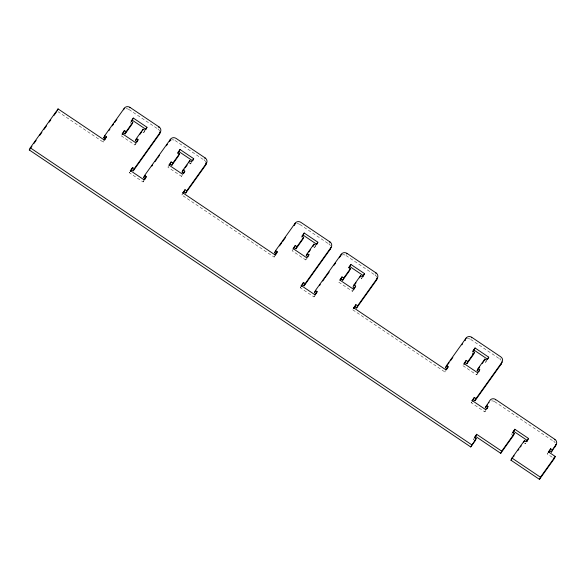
<?xml version="1.0" encoding="UTF-8"?>
<svg xmlns="http://www.w3.org/2000/svg" width="586" height="586" viewBox="0 0 586 586"><rect width="100%" height="100%" fill="white"/><g stroke="black" fill="none" stroke-linecap="round" stroke-linejoin="round"><path stroke-width="0.44" stroke-dasharray="2.93 2.2" d="M57.802 111.552L103.217 142.105L103.524 141.431M125.939 108.82A4.131 3.816 24.4 0 1 129.001 109.538L129.184 109.135M121.221 135.791L134.89 144.984L135.542 143.548M142.64 131.769L143.782 132.531L144.434 131.096M143.753 180.993L143.057 181.968L129.389 172.767L129.689 172.094M159.707 131.227A4.131 3.816 24.4 0 0 158.052 129.081L158.484 128.136M143.057 181.968L143.548 180.884M171.273 140.061A4.131 3.816 24.4 0 1 175.141 140.574L175.448 139.9M168.578 165.772L167.926 167.208L181.594 176.408L182.488 175.163M181.594 176.408L182.246 174.965M189.344 163.186L190.487 163.955L191.139 162.512M274.644 256.287L274.087 257.064L181.821 194.984L182.187 194.178M205.693 161.883A4.131 3.816 24.4 0 0 204.184 160.117L204.368 159.714M274.087 257.064L274.395 256.39M296.809 223.779A4.131 3.816 24.4 0 1 299.878 224.489L300.303 223.544M292.985 249.497L292.092 250.742L305.76 259.942L306.412 258.499M313.517 246.721L314.653 247.49L315.305 246.047M314.623 295.945L313.928 296.919L300.259 287.726L300.501 287.184M330.431 245.798A4.131 3.816 24.4 0 0 328.922 244.032L329.288 243.227M313.928 296.919L314.36 295.974M342.143 255.013A4.131 3.816 24.4 0 1 346.011 255.533L346.319 254.859M338.796 282.166L352.464 291.359L353.124 289.924M362.009 277.471L361.357 278.907L362.243 277.661M352.75 309.811L444.964 372.015L445.375 371.436M376.571 276.841A4.131 3.816 24.4 0 0 375.062 275.076L375.245 274.666M444.964 372.015L445.265 371.341M467.276 338.811A4.131 3.816 24.4 0 1 470.748 339.448L470.873 339.177M462.962 365.701L476.638 374.894L477.29 373.458M486.175 361.005L485.523 362.441L486.417 361.196M485.494 410.903L484.798 411.877L471.129 402.677L471.378 402.143M501.118 360.39A4.131 3.816 24.4 0 0 499.799 358.991L500.166 358.178M484.798 411.877L485.23 410.933M473.517 439.434L473.825 438.76M491.588 400.934A4.131 3.816 24.4 0 1 494.628 401.652L495.06 400.707M511.688 434.394L511.996 433.721M524.441 443.155L525.298 443.727L525.539 443.184M552.151 457.19L547.456 454.025L547.756 453.352M555.191 442.906A4.131 3.816 24.4 0 0 553.865 441.5L554.114 440.958M103.217 142.105L103.773 141.329M130.114 123.338L131 122.093M134.89 144.984L136.67 142.493M143.782 132.531L144.669 131.286M129.389 172.767L129.799 172.181M190.487 163.955L191.373 162.71M181.821 194.984L182.378 194.208M305.76 259.942L307.54 257.452M314.653 247.49L315.539 246.245M300.259 287.726L300.677 287.14M352.464 291.359L353.358 290.114M476.638 374.894L478.41 372.403M471.129 402.677L471.547 402.099M473.459 439.573L473.876 438.987M511.761 434.336L512.039 433.948M525.298 443.727L525.715 443.141M547.456 454.025L547.866 453.439M129.001 109.538L158.052 129.081M175.141 140.574L204.184 160.117M299.878 224.489L328.922 244.032M346.011 255.533L375.062 275.076M470.748 339.448L499.799 358.991M494.628 401.652L553.865 441.5"/><path stroke-width="0.88" d="M476.66 434.299L475.678 436.46L500.737 453.315L501.719 451.161L476.66 434.299L474.433 437.412L476.147 438.562L475.165 440.723L470.719 446.942L29.3 149.979L30.282 147.819L58.058 108.908L104.198 139.951L104.015 140.354M57.391 110.395L58.058 108.908M105.224 138.853L103.729 137.842L104.711 135.688L124.342 108.19A4.131 3.816 24.4 0 1 129.982 107.377L159.033 126.92A4.131 3.816 24.4 0 1 160.227 132.333L159.246 134.494L133.315 170.804L131.608 169.654L132.59 167.501L134.297 168.643L133.315 170.804M105.868 138.054L106.418 136.838L104.711 135.688M123.609 109.809L124.342 108.19M129.799 107.78L129.982 107.377M123.441 132.678L124.422 130.517L126.129 131.667L125.155 133.828L123.441 132.678L122.108 134.546M132.333 120.225L133.315 118.064L146.983 127.265L146.002 129.418L132.333 120.225L131.447 121.47M133.315 118.064L131.088 121.177L132.802 122.328L131.821 124.488L125.155 133.828M136.384 138.567L138.091 139.717L137.117 141.871L135.403 140.721L136.384 138.567L143.05 129.228L144.757 130.378L146.983 127.265M142.398 130.663L143.05 129.228M130.246 170.878L132.59 167.501M158.784 127.462L159.033 126.92M145.064 178.708L143.57 177.704L144.552 175.544L170.475 139.234A4.131 3.816 24.4 0 1 176.115 138.413L205.166 157.956A4.131 3.816 24.4 0 1 206.36 163.369L205.386 165.53L185.747 193.021L184.041 191.871L185.022 189.718L186.729 190.868L185.747 193.021M143.848 180.21L146.258 176.694L144.552 175.544M145.46 178.444L145.643 178.041M145.709 177.91L146.258 176.694M169.625 141.116L169.501 141.387A4.131 3.816 24.4 0 1 170.24 140.618M169.684 140.984L170.475 139.234M170.145 164.095L171.127 161.941L172.833 163.091L171.859 165.245L170.145 164.095L169.259 165.34M179.038 151.649L180.019 149.489L193.688 158.681L192.706 160.842L179.038 151.649L177.704 153.51M180.019 149.489L177.792 152.602L179.506 153.752L178.525 155.905L171.859 165.245M183.088 169.984L184.795 171.134L183.821 173.295L182.107 172.145L183.088 169.984L189.754 160.645L191.468 161.795L193.688 158.681M188.78 162.805L189.754 160.645M182.678 193.102L185.022 189.718M204.924 158.498L205.166 157.956M276.314 253.95L274.6 252.8L275.581 250.64L295.212 223.149A4.131 3.816 24.4 0 1 300.852 222.336L329.903 241.879A4.131 3.816 24.4 0 1 331.097 247.285L330.116 249.446L304.193 285.763L302.479 284.613L303.46 282.452L305.167 283.602L304.193 285.763M274.944 255.174L277.288 251.79L275.581 250.64M276.555 253.408L277.288 251.79M295.212 223.149L294.238 225.302A4.131 3.816 24.4 0 1 294.978 224.541M294.319 247.629L295.293 245.475L297.007 246.625L296.025 248.779L294.319 247.629L293.425 248.874M303.204 235.176L304.185 233.023L317.854 242.216L316.872 244.377L303.204 235.176L301.871 237.044M304.185 233.023L301.958 236.136L303.673 237.286L302.691 239.44L296.025 248.779M307.987 256.829L306.273 255.679L307.254 253.518L313.92 244.179L315.634 245.329L317.854 242.216M308.309 256.104L308.961 254.668L307.254 253.518M312.946 246.34L313.92 244.179M300.933 286.239L303.46 282.452M329.72 242.282L329.903 241.879M316.147 293.806L314.44 292.656L315.422 290.502L341.352 254.185A4.131 3.816 24.4 0 1 346.993 253.372L376.036 272.915A4.131 3.816 24.4 0 1 377.23 278.328L376.256 280.482L356.625 307.98L354.911 306.83L355.892 304.669L357.599 305.819L356.625 307.98M314.785 295.029L317.129 291.652L315.422 290.502M316.396 293.271L317.129 291.652M339.323 257.811L340.737 255.533M340.862 255.262L341.352 254.185M346.685 254.046L346.993 253.372M341.023 279.053L341.997 276.892L343.711 278.042L342.729 280.203L341.023 279.053L340.129 280.298M349.022 267.846L350.889 264.44L364.558 273.64L363.906 275.076M350.889 264.44L348.67 267.553L350.377 268.703L349.395 270.864L342.729 280.203M364.558 273.64L362.338 276.753L360.632 275.603L353.959 284.942L352.984 287.096L354.691 288.246L353.798 289.491M355.013 287.528L355.673 286.093L353.959 284.942M359.65 277.764L360.632 275.603M353.548 308.053L355.892 304.669M375.853 273.318L376.036 272.915M446.451 365.598L448.165 366.748L447.184 368.902L445.477 367.759L446.451 365.598L466.09 338.1A4.131 3.816 24.4 0 1 471.73 337.287L500.774 356.83A4.131 3.816 24.4 0 1 501.968 362.243L500.993 364.404L475.063 400.714L473.356 399.564L474.33 397.411L476.037 398.561L475.063 400.714M445.821 370.132L448.165 366.748M465.167 340.129L465.599 339.184M465.658 339.045L466.09 338.1M471.481 337.829L471.73 337.287M465.189 362.588L466.163 360.427L467.877 361.577L466.896 363.738L465.189 362.588L463.856 364.455M472.741 352.003L475.056 347.974L488.724 357.174L488.072 358.61M466.896 363.738L473.561 354.398L474.543 352.237L472.836 351.087L475.056 347.974M479.509 370.345L478.857 371.78L477.151 370.63L478.125 368.477L484.798 359.137L486.505 360.287L488.724 357.174M484.146 360.573L484.798 359.137M471.986 400.787L474.33 397.411M487.266 408.222L487.025 408.764L485.311 407.614L489.999 400.267A4.131 3.816 24.4 0 1 495.61 399.491L554.847 439.339A4.131 3.816 24.4 0 1 556.041 444.752L551.382 452.062L549.675 450.912L550.657 448.751L552.364 449.902L551.382 452.062M485.655 409.988L487.999 406.603L486.292 405.453M487.325 408.09L487.999 406.603M470.719 446.942L476.147 438.562M495.426 399.894L495.61 399.491M512.42 432.776L514.83 429.26L528.499 438.453L527.883 439.808M512.875 432.776L514.83 429.26M500.737 453.315L513.336 435.676L514.31 433.523L512.603 432.373M550.657 448.751L548.43 451.865L555.264 456.465L554.29 458.626L539.472 479.377L510.992 460.215L511.974 458.054L524.565 440.416L526.155 441.837M523.767 442.174L524.199 441.229M524.323 440.958L524.565 440.416M527.239 441.002L527.7 440.211M548.188 452.407L548.43 451.865M554.664 439.749L554.847 439.339M539.472 479.377L540.453 477.216L555.264 456.465M29.3 149.979L31.922 146.31M34.017 143.372L36.112 140.435M39.782 135.293L41.877 132.363M43.979 129.425L46.602 125.756M49.217 122.078L50.792 119.881M53.934 115.471L56.556 111.801M103.729 137.842L104.55 136.699M109.047 130.4L109.868 129.25M112.322 125.814L113.545 124.1M114.775 122.379L115.596 121.236M115.999 120.657L116.819 119.515M104.198 139.951L106.418 136.838M104.887 139.776L105.165 139.387M124.422 130.517L122.203 133.63L135.871 142.823L138.091 139.717M126.129 131.667L132.802 122.328M135.403 140.721L136.941 138.567M140.017 134.26L141.556 132.099M130.356 171.405L131.608 169.654M134.297 168.643L160.227 132.333M143.57 177.704L145.24 175.368M151.847 166.109L152.668 164.959M155.114 161.531L156.74 159.26M157.546 158.125L158.359 156.989M158.762 156.425L159.568 155.297M166.351 145.804L167.398 144.324M144.72 179.631L144.998 179.243M171.127 161.941L168.907 165.054L182.576 174.247L184.795 171.134M172.833 163.091L179.506 153.752M182.107 172.145L184.158 169.273M185.183 167.83L187.242 164.959M183.066 193.234L184.041 191.871M186.729 190.868L206.36 163.369M274.6 252.8L275.83 251.079M279.515 245.93L280.328 244.78M280.738 244.208L281.558 243.065M282.371 241.915L283.192 240.773M283.602 240.201L284.422 239.051M284.825 238.48L285.646 237.337M275.479 255.115L275.757 254.727M295.293 245.475L293.073 248.589L306.742 257.781L308.961 254.668M297.007 246.625L303.673 237.286M306.273 255.679L307.306 254.243M308.844 252.083L310.382 249.929M301.372 286.166L302.479 284.613M305.167 283.602L331.097 247.285M314.44 292.656L315.693 290.905M319.429 285.675L320.256 284.518M322.725 281.06L324.358 278.768M325.171 277.625L325.984 276.489M326.395 275.918L327.208 274.783M327.611 274.211L329.229 271.948M334.042 265.209L335.632 262.975M315.319 294.978L315.598 294.582M341.997 276.892L339.777 280.005L353.446 289.206L355.673 286.093M343.711 278.042L350.377 268.703M354.523 284.942L356.061 282.789M362.69 277.046L363.584 275.801L349.908 266.601M353.666 308.58L354.911 306.83M357.599 305.819L377.23 278.328M445.477 367.759L446.7 366.038M447.111 365.466L447.931 364.316M448.341 363.745L449.154 362.602M450.385 360.881L452.839 357.445M461.834 344.846L462.654 343.696M466.163 360.427L463.944 363.54L477.612 372.74L479.839 369.627L478.125 368.477M467.877 361.577L474.543 352.237M477.151 370.63L479.714 367.041M482.278 363.452L483.816 361.298M472.243 401.124L473.356 399.564M476.037 398.561L501.968 362.243M485.311 407.614L486.688 405.688M486.981 405.278L487.259 404.882M488.687 402.89L489.017 402.428M474.565 438.013L475.678 436.46M501.719 451.161L514.31 433.523M510.992 460.215L511.776 459.116M513.351 456.912L514.142 455.805M518.075 450.297L518.866 449.191M520.441 446.986L521.225 445.887M526.272 441.566L528.499 438.453M526.821 441.588L527.1 441.199M548.423 452.663L549.675 450.912M552.364 449.902L556.041 444.752M474.081 350.135L487.75 359.335M472.426 353.629L473.561 354.398M182.795 192.831L275.068 254.903M353.673 307.782L445.939 369.861M130.363 170.607L144.031 179.807M301.241 285.565L314.909 294.765M472.111 400.524L485.779 409.717M513.849 431.421L527.517 440.613M553.433 458.047L554.29 458.626M512.479 435.105L513.336 435.676M511.974 458.054L540.453 477.216M474.418 440.218L475.165 440.723M30.282 147.819L471.701 444.789M555.696 444.437A4.131 3.816 24.4 0 1 555.059 446.913M205.95 162.652A4.131 3.816 24.4 0 1 205.386 165.53M340.371 256.346A4.131 3.816 24.4 0 1 340.832 255.818M376.893 278.006A4.131 3.816 24.4 0 1 376.256 280.482M501.631 361.928A4.131 3.816 24.4 0 1 500.993 364.404M465.108 340.261A4.131 3.816 24.4 0 1 465.57 339.734M330.76 247.761A4.131 3.816 24.4 0 1 330.116 249.446M159.883 132.018A4.131 3.816 24.4 0 1 159.246 134.494"/></g></svg>
